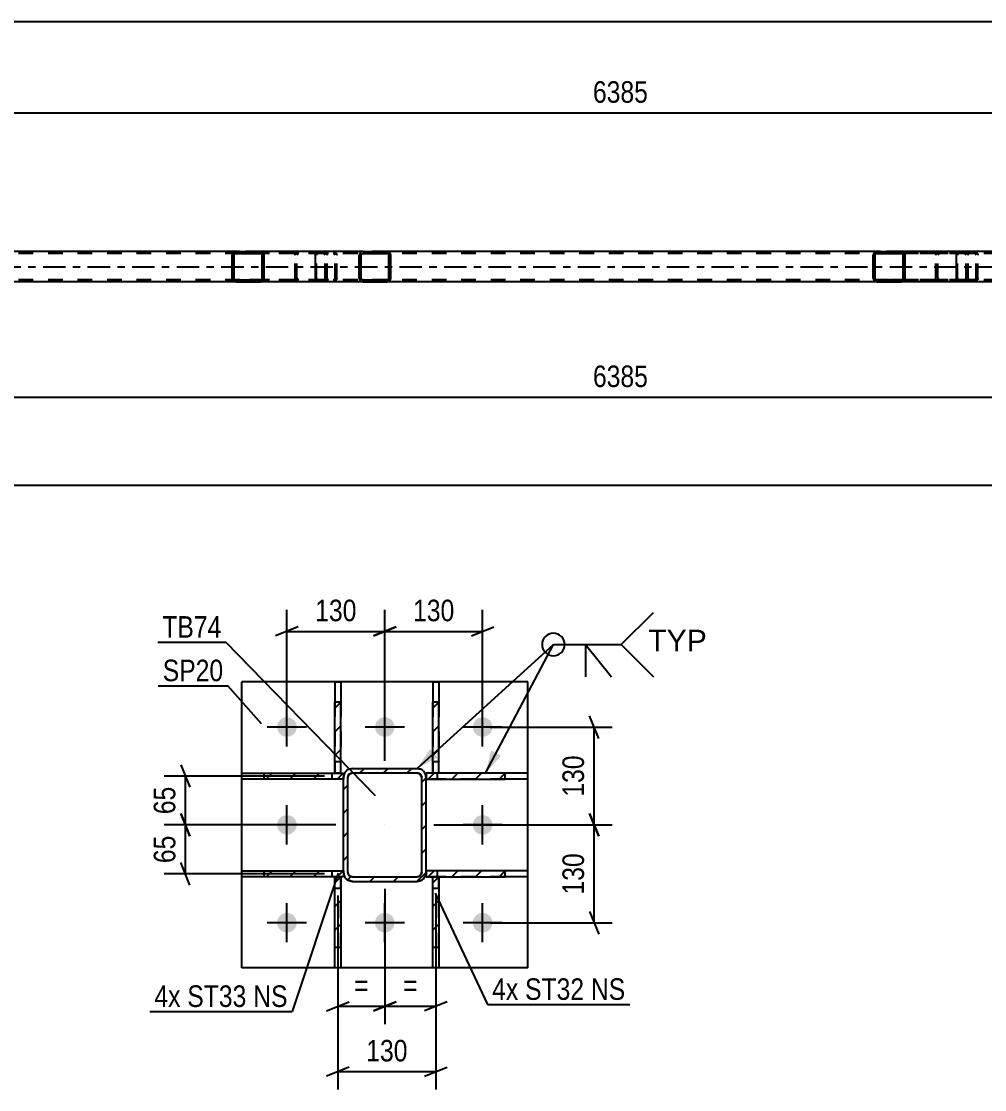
# Model space of a CAD drawing. Header units: millimetres. Extents: x 0 to 841, y 0 to 594.
# Drawn here: x 295.1 to 423, y 107.9 to 249.8 of the extents above; entities that cross this region are included whole.
import ezdxf

# ---------------------------------------------------------------- set-up
doc = ezdxf.new("R2010")
doc.units = ezdxf.units.MM
doc.linetypes.add('DXK_LINE_DOT2', pattern=[3.9198, 1.9599, -1.9599])
doc.linetypes.add('DXK_LINE_DOT3', pattern=[5.9187, 2.979, -0.9799, 0.9799, -0.9799])
doc.styles.add('Arial', font='ARIAL.TTF', dxfattribs={"height": 0.2})
doc.styles.add('Arial Narrow', font='ARIALN.TTF', dxfattribs={"height": 0.2})

# ---------------------------------------------------------------- blocks, each defined once
blk = doc.blocks.new('Part-103655034-5564 - 5425')
at = {"linetype": 'Continuous'}
h = blk.add_hatch(dxfattribs=at)
h.set_pattern_fill('', scale=0.7, style=0, pattern_type=0)
h.set_pattern_definition([(45, (412.4112, 218.9149), (-1.57154, 1.57154), [])])
h.paths.add_polyline_path([(412.45, 218.73), (412.41, 218.91), (412.3, 219.07), (412.13, 219.17), (411.94, 219.21), (408.7, 219.21), (408.51, 219.17), (408.34, 219.07), (408.23, 218.91), (408.19, 218.73), (408.19, 215.69), (408.23, 215.51), (408.34, 215.35), (408.51, 215.25), (408.7, 215.21), (411.94, 215.21), (412.13, 215.25), (412.3, 215.35), (412.41, 215.51), (412.45, 215.69)])
h.paths.add_polyline_path([(412.18, 215.6), (412.12, 215.52), (412.04, 215.47), (411.94, 215.45), (408.7, 215.45), (408.61, 215.47), (408.52, 215.52), (408.47, 215.6), (408.45, 215.69), (408.45, 218.73), (408.47, 218.82), (408.52, 218.9), (408.61, 218.95), (408.7, 218.97), (411.94, 218.97), (412.04, 218.95), (412.12, 218.9), (412.18, 218.82), (412.19, 218.73), (412.19, 215.69)])
at = {"color": 2, "linetype": 'Continuous'}
for p, q in [((408.23, 218.91), (408.19, 218.73)), ((408.19, 215.69), (408.19, 218.73)), ((408.45, 218.73), (408.47, 218.82)), ((408.45, 215.69), (408.45, 218.73)), ((408.47, 218.82), (408.52, 218.9)), ((408.7, 219.21), (408.51, 219.17)), ((408.52, 218.9), (408.61, 218.95)), ((408.61, 218.95), (408.7, 218.97)), ((408.7, 219.21), (411.94, 219.21)), ((408.7, 218.97), (411.94, 218.97)), ((419.52, 219.21), (411.94, 219.21)), ((412.13, 219.17), (411.94, 219.21)), ((411.94, 218.97), (412.04, 218.95)), ((412.04, 218.95), (412.12, 218.9)), ((412.12, 218.9), (412.18, 218.82)), ((412.18, 218.82), (412.19, 218.73)), ((412.19, 215.69), (412.19, 218.73)), ((412.45, 218.73), (412.41, 218.91)), ((412.45, 215.69), (412.45, 218.73)), ((408.19, 215.69), (408.23, 215.51)), ((408.47, 215.6), (408.45, 215.69)), ((408.52, 215.52), (408.47, 215.6)), ((408.51, 215.25), (408.7, 215.21)), ((408.61, 215.47), (408.52, 215.52)), ((408.7, 215.45), (408.61, 215.47)), ((408.7, 215.45), (411.94, 215.45)), ((408.7, 215.21), (411.94, 215.21)), ((412.04, 215.47), (411.94, 215.45)), ((411.94, 215.21), (412.13, 215.25)), ((419.52, 215.21), (411.94, 215.21)), ((412.12, 215.52), (412.04, 215.47)), ((412.18, 215.6), (412.12, 215.52)), ((412.19, 215.69), (412.18, 215.6)), ((412.41, 215.51), (412.45, 215.69))]:
    blk.add_line(p, q, dxfattribs=at)
at = {"color": 7, "linetype": 'DXK_LINE_DOT2'}
for p, q in [((411.94, 219.21), (408.7, 219.21)), ((420.29, 218.97), (408.7, 218.97)), ((416.54, 218.73), (416.58, 218.91)), ((416.54, 215.69), (416.54, 218.73)), ((416.82, 218.82), (416.8, 218.73)), ((416.8, 215.69), (416.8, 218.73)), ((416.87, 218.9), (416.82, 218.82)), ((416.86, 219.17), (417.05, 219.21)), ((416.96, 218.95), (416.87, 218.9)), ((417.05, 218.97), (416.96, 218.95)), ((420.29, 219.21), (419.52, 219.21)), ((420.29, 219.21), (420.48, 219.17)), ((420.39, 218.95), (420.29, 218.97)), ((420.47, 218.9), (420.39, 218.95)), ((420.52, 218.82), (420.47, 218.9)), ((420.54, 218.73), (420.52, 218.82)), ((420.54, 215.69), (420.54, 218.73)), ((420.76, 218.91), (420.8, 218.73)), ((420.8, 215.69), (420.8, 218.73)), ((420.29, 215.45), (408.7, 215.45)), ((411.94, 215.21), (408.7, 215.21)), ((416.58, 215.51), (416.54, 215.69)), ((416.8, 215.69), (416.82, 215.6)), ((416.82, 215.6), (416.87, 215.52)), ((417.05, 215.21), (416.86, 215.25)), ((416.87, 215.52), (416.96, 215.47)), ((416.96, 215.47), (417.05, 215.45)), ((420.29, 215.21), (419.52, 215.21)), ((420.29, 215.45), (420.39, 215.47)), ((420.48, 215.25), (420.29, 215.21)), ((420.39, 215.47), (420.47, 215.52)), ((420.47, 215.52), (420.52, 215.6)), ((420.52, 215.6), (420.54, 215.69)), ((420.8, 215.69), (420.76, 215.51))]:
    blk.add_line(p, q, dxfattribs=at)
at = {"color": 2, "linetype": 'Continuous'}
for centre, start, end in [((408.68, 218.71), 110.7583, 155.68), ((411.96, 218.71), 24.32, 69.2417), ((408.68, 215.71), 204.32, 249.2417), ((411.96, 215.71), 290.7583, 335.68)]:
    blk.add_arc(centre, 0.496, start, end, dxfattribs=at)
at = {"color": 7, "linetype": 'DXK_LINE_DOT2'}
for centre, start, end in [((417.03, 218.71), 110.7583, 155.68), ((420.31, 218.71), 24.32, 69.2417), ((417.03, 215.71), 204.32, 249.2417), ((420.31, 215.71), 290.7583, 335.68)]:
    blk.add_arc(centre, 0.496, start, end, dxfattribs=at)
blk = doc.blocks.new('Part-103655034-5565 - 5425')
at = {"linetype": 'Continuous'}
h = blk.add_hatch(dxfattribs=at)
h.set_pattern_fill('', scale=0.7, style=0, pattern_type=0)
h.set_pattern_definition([(45, (344.095, 218.9149), (-1.57154, 1.57154), [])])
h.paths.add_polyline_path([(344.13, 218.73), (344.1, 218.91), (343.99, 219.07), (343.82, 219.17), (343.63, 219.21), (340.45, 219.21), (340.25, 219.17), (340.09, 219.07), (339.98, 218.91), (339.94, 218.73), (339.94, 215.69), (339.98, 215.51), (340.09, 215.35), (340.25, 215.25), (340.45, 215.21), (343.63, 215.21), (343.82, 215.25), (343.99, 215.35), (344.1, 215.51), (344.13, 215.69)])
h.paths.add_polyline_path([(343.86, 215.6), (343.81, 215.52), (343.73, 215.47), (343.63, 215.45), (340.45, 215.45), (340.35, 215.47), (340.27, 215.52), (340.21, 215.6), (340.19, 215.69), (340.19, 218.73), (340.21, 218.82), (340.27, 218.9), (340.35, 218.95), (340.45, 218.97), (343.63, 218.97), (343.73, 218.95), (343.81, 218.9), (343.86, 218.82), (343.88, 218.73), (343.88, 215.69)])
at = {"color": 2, "linetype": 'Continuous'}
for p, q in [((334.12, 218.73), (334.14, 218.91)), ((334.12, 215.69), (334.12, 218.73)), ((334.14, 218.91), (334.2, 219.07)), ((334.2, 219.07), (334.29, 219.17)), ((334.29, 219.17), (334.39, 219.21)), ((340.45, 219.21), (334.39, 219.21)), ((339.98, 218.91), (339.94, 218.73)), ((339.94, 215.69), (339.94, 218.73)), ((340.19, 218.73), (340.21, 218.82)), ((340.19, 215.69), (340.19, 218.73)), ((340.21, 218.82), (340.27, 218.9)), ((340.45, 219.21), (340.25, 219.17)), ((340.27, 218.9), (340.35, 218.95)), ((340.35, 218.95), (340.45, 218.97)), ((340.45, 219.21), (343.63, 219.21)), ((340.45, 218.97), (343.63, 218.97)), ((343.82, 219.17), (343.63, 219.21)), ((343.63, 218.97), (343.73, 218.95)), ((343.73, 218.95), (343.81, 218.9)), ((343.81, 218.9), (343.86, 218.82)), ((343.86, 218.82), (343.88, 218.73)), ((343.88, 215.69), (343.88, 218.73)), ((344.13, 218.73), (344.1, 218.91)), ((344.13, 215.69), (344.13, 218.73)), ((334.14, 215.51), (334.12, 215.69)), ((334.2, 215.35), (334.14, 215.51)), ((334.29, 215.25), (334.2, 215.35)), ((334.39, 215.21), (334.29, 215.25)), ((340.45, 215.21), (334.39, 215.21)), ((339.94, 215.69), (339.98, 215.51)), ((340.21, 215.6), (340.19, 215.69)), ((340.27, 215.52), (340.21, 215.6)), ((340.25, 215.25), (340.45, 215.21)), ((340.35, 215.47), (340.27, 215.52)), ((340.45, 215.45), (340.35, 215.47)), ((340.45, 215.45), (343.63, 215.45)), ((340.45, 215.21), (343.63, 215.21)), ((343.73, 215.47), (343.63, 215.45)), ((343.63, 215.21), (343.82, 215.25)), ((343.81, 215.52), (343.73, 215.47)), ((343.86, 215.6), (343.81, 215.52)), ((343.88, 215.69), (343.86, 215.6)), ((344.1, 215.51), (344.13, 215.69))]:
    blk.add_line(p, q, dxfattribs=at)
at = {"color": 7, "linetype": 'DXK_LINE_DOT2'}
for p, q in [((334.26, 218.82), (334.25, 218.73)), ((334.25, 215.69), (334.25, 218.73)), ((334.29, 218.9), (334.26, 218.82)), ((334.34, 218.95), (334.29, 218.9)), ((334.39, 218.97), (334.34, 218.95)), ((343.63, 218.97), (334.39, 218.97)), ((335.67, 218.97), (335.67, 219.21)), ((336.48, 219.21), (336.67, 219.17)), ((336.58, 218.95), (336.48, 218.97)), ((336.66, 218.9), (336.58, 218.95)), ((336.71, 218.82), (336.66, 218.9)), ((336.73, 218.73), (336.71, 218.82)), ((336.73, 215.69), (336.73, 218.73)), ((336.94, 218.91), (336.98, 218.73)), ((336.98, 215.69), (336.98, 218.73)), ((343.63, 219.21), (340.45, 219.21)), ((334.25, 215.69), (334.26, 215.6)), ((334.26, 215.6), (334.29, 215.52)), ((334.29, 215.52), (334.34, 215.47)), ((334.34, 215.47), (334.39, 215.45)), ((343.63, 215.45), (334.39, 215.45)), ((335.67, 215.21), (335.67, 215.45)), ((336.48, 215.45), (336.58, 215.47)), ((336.67, 215.25), (336.48, 215.21)), ((336.58, 215.47), (336.66, 215.52)), ((336.66, 215.52), (336.71, 215.6)), ((336.71, 215.6), (336.73, 215.69)), ((336.98, 215.69), (336.94, 215.51)), ((343.63, 215.21), (340.45, 215.21))]:
    blk.add_line(p, q, dxfattribs=at)
for centre, start, end in [((336.49, 218.72), 23.8494, 68.8059), ((336.49, 215.71), 291.1941, 336.1506)]:
    blk.add_arc(centre, 0.492, start, end, dxfattribs=at)
at = {"color": 2, "linetype": 'Continuous'}
for centre, start, end in [((340.43, 218.72), 111.1941, 156.1506), ((343.65, 218.72), 23.8494, 68.8059), ((340.43, 215.71), 203.8494, 248.8059), ((343.65, 215.71), 291.1941, 336.1506)]:
    blk.add_arc(centre, 0.492, start, end, dxfattribs=at)
blk = doc.blocks.new('Part-103655034-5570 - 5425')
at = {"linetype": 'Continuous'}
h = blk.add_hatch(dxfattribs=at)
h.set_pattern_fill('', scale=0.7, style=0, pattern_type=0)
h.set_pattern_definition([(45, (327.277, 218.9149), (-1.57154, 1.57154), [])])
h.paths.add_polyline_path([(327.32, 218.73), (327.28, 218.91), (327.17, 219.07), (327, 219.17), (326.81, 219.21), (323.57, 219.21), (323.37, 219.17), (323.21, 219.07), (323.1, 218.91), (323.06, 218.73), (323.06, 215.69), (323.1, 215.51), (323.21, 215.35), (323.37, 215.25), (323.57, 215.21), (326.81, 215.21), (327, 215.25), (327.17, 215.35), (327.28, 215.51), (327.32, 215.69)])
h.paths.add_polyline_path([(327.04, 215.6), (326.99, 215.52), (326.9, 215.47), (326.81, 215.45), (323.57, 215.45), (323.47, 215.47), (323.39, 215.52), (323.33, 215.6), (323.31, 215.69), (323.31, 218.73), (323.33, 218.82), (323.39, 218.9), (323.47, 218.95), (323.57, 218.97), (326.81, 218.97), (326.9, 218.95), (326.99, 218.9), (327.04, 218.82), (327.06, 218.73), (327.06, 215.69)])
at = {"color": 2, "linetype": 'Continuous'}
for p, q in [((323.1, 218.91), (323.06, 218.73)), ((323.06, 215.69), (323.06, 218.73)), ((323.31, 218.73), (323.33, 218.82)), ((323.31, 215.69), (323.31, 218.73)), ((323.33, 218.82), (323.39, 218.9)), ((323.57, 219.21), (323.37, 219.17)), ((323.39, 218.9), (323.47, 218.95)), ((323.47, 218.95), (323.57, 218.97)), ((323.57, 219.21), (326.81, 219.21)), ((323.57, 218.97), (326.81, 218.97)), ((334.39, 219.21), (326.81, 219.21)), ((327, 219.17), (326.81, 219.21)), ((326.81, 218.97), (326.9, 218.95)), ((326.9, 218.95), (326.99, 218.9)), ((326.99, 218.9), (327.04, 218.82)), ((327.04, 218.82), (327.06, 218.73)), ((327.06, 215.69), (327.06, 218.73)), ((327.32, 218.73), (327.28, 218.91)), ((327.32, 215.69), (327.32, 218.73)), ((323.06, 215.69), (323.1, 215.51)), ((323.33, 215.6), (323.31, 215.69)), ((323.39, 215.52), (323.33, 215.6)), ((323.37, 215.25), (323.57, 215.21)), ((323.47, 215.47), (323.39, 215.52)), ((323.57, 215.45), (323.47, 215.47)), ((323.57, 215.45), (326.81, 215.45)), ((323.57, 215.21), (326.81, 215.21)), ((326.9, 215.47), (326.81, 215.45)), ((326.81, 215.21), (327, 215.25)), ((334.39, 215.21), (326.81, 215.21)), ((326.99, 215.52), (326.9, 215.47)), ((327.04, 215.6), (326.99, 215.52)), ((327.06, 215.69), (327.04, 215.6)), ((327.28, 215.51), (327.32, 215.69))]:
    blk.add_line(p, q, dxfattribs=at)
at = {"color": 7, "linetype": 'DXK_LINE_DOT2'}
for p, q in [((326.81, 219.21), (323.57, 219.21)), ((335.15, 218.97), (323.57, 218.97)), ((331.41, 218.73), (331.45, 218.91)), ((331.41, 215.69), (331.41, 218.73)), ((331.68, 218.82), (331.66, 218.73)), ((331.66, 215.69), (331.66, 218.73)), ((331.74, 218.9), (331.68, 218.82)), ((331.72, 219.17), (331.92, 219.21)), ((331.82, 218.95), (331.74, 218.9)), ((331.92, 218.97), (331.82, 218.95)), ((335.15, 219.21), (334.39, 219.21)), ((335.15, 219.21), (335.35, 219.17)), ((335.25, 218.95), (335.15, 218.97)), ((335.33, 218.9), (335.25, 218.95)), ((335.39, 218.82), (335.33, 218.9)), ((335.41, 218.73), (335.39, 218.82)), ((335.41, 215.69), (335.41, 218.73)), ((335.63, 218.91), (335.67, 218.73)), ((335.67, 215.69), (335.67, 218.73)), ((335.15, 215.45), (323.57, 215.45)), ((326.81, 215.21), (323.57, 215.21)), ((331.45, 215.51), (331.41, 215.69)), ((331.66, 215.69), (331.68, 215.6)), ((331.68, 215.6), (331.74, 215.52)), ((331.92, 215.21), (331.72, 215.25)), ((331.74, 215.52), (331.82, 215.47)), ((331.82, 215.47), (331.92, 215.45)), ((335.15, 215.21), (334.39, 215.21)), ((335.15, 215.45), (335.25, 215.47)), ((335.35, 215.25), (335.15, 215.21)), ((335.25, 215.47), (335.33, 215.52)), ((335.33, 215.52), (335.39, 215.6)), ((335.39, 215.6), (335.41, 215.69)), ((335.67, 215.69), (335.63, 215.51))]:
    blk.add_line(p, q, dxfattribs=at)
at = {"color": 2, "linetype": 'Continuous'}
for centre, start, end in [((323.55, 218.71), 110.7583, 155.68), ((326.82, 218.71), 24.32, 69.2417), ((323.55, 215.71), 204.32, 249.2417), ((326.82, 215.71), 290.7583, 335.68)]:
    blk.add_arc(centre, 0.496, start, end, dxfattribs=at)
at = {"color": 7, "linetype": 'DXK_LINE_DOT2'}
for centre, start, end in [((331.9, 218.71), 110.7583, 155.68), ((335.17, 218.71), 24.32, 69.2417), ((331.9, 215.71), 204.32, 249.2417), ((335.17, 215.71), 290.7583, 335.68)]:
    blk.add_arc(centre, 0.496, start, end, dxfattribs=at)
blk = doc.blocks.new('Part-103655034-5590 - 5425')
at = {"linetype": 'Continuous'}
h = blk.add_hatch(dxfattribs=at)
h.set_pattern_fill('', scale=0.7, style=0, pattern_type=0)
h.set_pattern_definition([(45, (429.2293, 218.9149), (-1.57154, 1.57154), [])])
h.paths.add_polyline_path([(429.27, 218.73), (429.23, 218.91), (429.12, 219.07), (428.96, 219.17), (428.76, 219.21), (425.58, 219.21), (425.39, 219.17), (425.22, 219.07), (425.12, 218.91), (425.08, 218.73), (425.08, 215.69), (425.12, 215.51), (425.22, 215.35), (425.39, 215.25), (425.58, 215.21), (428.76, 215.21), (428.96, 215.25), (429.12, 215.35), (429.23, 215.51), (429.27, 215.69)])
h.paths.add_polyline_path([(429, 215.6), (428.94, 215.52), (428.86, 215.47), (428.76, 215.45), (425.58, 215.45), (425.48, 215.47), (425.4, 215.52), (425.35, 215.6), (425.33, 215.69), (425.33, 218.73), (425.35, 218.82), (425.4, 218.9), (425.48, 218.95), (425.58, 218.97), (428.76, 218.97), (428.86, 218.95), (428.94, 218.9), (429, 218.82), (429.02, 218.73), (429.02, 215.69)])
at = {"color": 2, "linetype": 'Continuous'}
for p, q in [((419.25, 218.73), (419.27, 218.91)), ((419.25, 215.69), (419.25, 218.73)), ((419.27, 218.91), (419.33, 219.07)), ((419.33, 219.07), (419.42, 219.17)), ((419.42, 219.17), (419.52, 219.21)), ((425.58, 219.21), (419.52, 219.21)), ((425.12, 218.91), (425.08, 218.73)), ((425.08, 215.69), (425.08, 218.73)), ((425.33, 218.73), (425.35, 218.82)), ((425.33, 215.69), (425.33, 218.73)), ((425.35, 218.82), (425.4, 218.9)), ((425.58, 219.21), (425.39, 219.17)), ((425.4, 218.9), (425.48, 218.95)), ((425.48, 218.95), (425.58, 218.97)), ((425.58, 219.21), (428.76, 219.21)), ((425.58, 218.97), (428.76, 218.97)), ((428.96, 219.17), (428.76, 219.21)), ((428.76, 218.97), (428.86, 218.95)), ((428.86, 218.95), (428.94, 218.9)), ((428.94, 218.9), (429, 218.82)), ((429, 218.82), (429.02, 218.73)), ((429.02, 215.69), (429.02, 218.73)), ((429.27, 218.73), (429.23, 218.91)), ((429.27, 215.69), (429.27, 218.73)), ((419.27, 215.51), (419.25, 215.69)), ((419.33, 215.35), (419.27, 215.51)), ((419.42, 215.25), (419.33, 215.35)), ((419.52, 215.21), (419.42, 215.25)), ((425.58, 215.21), (419.52, 215.21)), ((425.08, 215.69), (425.12, 215.51)), ((425.35, 215.6), (425.33, 215.69)), ((425.4, 215.52), (425.35, 215.6)), ((425.39, 215.25), (425.58, 215.21)), ((425.48, 215.47), (425.4, 215.52)), ((425.58, 215.45), (425.48, 215.47)), ((425.58, 215.45), (428.76, 215.45)), ((425.58, 215.21), (428.76, 215.21)), ((428.86, 215.47), (428.76, 215.45)), ((428.76, 215.21), (428.96, 215.25)), ((428.94, 215.52), (428.86, 215.47)), ((429, 215.6), (428.94, 215.52)), ((429.02, 215.69), (429, 215.6)), ((429.23, 215.51), (429.27, 215.69))]:
    blk.add_line(p, q, dxfattribs=at)
at = {"color": 7, "linetype": 'DXK_LINE_DOT2'}
for p, q in [((419.4, 218.82), (419.39, 218.73)), ((419.39, 215.69), (419.39, 218.73)), ((419.43, 218.9), (419.4, 218.82)), ((419.47, 218.95), (419.43, 218.9)), ((419.52, 218.97), (419.47, 218.95)), ((428.76, 218.97), (419.52, 218.97)), ((420.8, 218.97), (420.8, 219.21)), ((421.61, 219.21), (421.81, 219.17)), ((421.71, 218.95), (421.61, 218.97)), ((421.79, 218.9), (421.71, 218.95)), ((421.85, 218.82), (421.79, 218.9)), ((421.87, 218.73), (421.85, 218.82)), ((421.87, 215.69), (421.87, 218.73)), ((422.08, 218.91), (422.12, 218.73)), ((422.12, 215.69), (422.12, 218.73)), ((428.76, 219.21), (425.58, 219.21)), ((419.39, 215.69), (419.4, 215.6)), ((419.4, 215.6), (419.43, 215.52)), ((419.43, 215.52), (419.47, 215.47)), ((419.47, 215.47), (419.52, 215.45)), ((428.76, 215.45), (419.52, 215.45)), ((420.8, 215.21), (420.8, 215.45)), ((421.61, 215.45), (421.71, 215.47)), ((421.81, 215.25), (421.61, 215.21)), ((421.71, 215.47), (421.79, 215.52)), ((421.79, 215.52), (421.85, 215.6)), ((421.85, 215.6), (421.87, 215.69)), ((422.12, 215.69), (422.08, 215.51)), ((428.76, 215.21), (425.58, 215.21))]:
    blk.add_line(p, q, dxfattribs=at)
for centre, start, end in [((421.63, 218.72), 23.8494, 68.8059), ((421.63, 215.71), 291.1941, 336.1506)]:
    blk.add_arc(centre, 0.492, start, end, dxfattribs=at)
at = {"color": 2, "linetype": 'Continuous'}
for centre, start, end in [((425.57, 218.72), 111.1941, 156.1506), ((428.78, 218.72), 23.8494, 68.8059), ((425.57, 215.71), 203.8494, 248.8059), ((428.78, 215.71), 291.1941, 336.1506)]:
    blk.add_arc(centre, 0.492, start, end, dxfattribs=at)
blk = doc.blocks.new('Part-103655034-5595 - 5425')
at = {"color": 7, "linetype": 'DXK_LINE_DOT2'}
for p, q in [((770.94, 218.97), (108.54, 218.97)), ((343.63, 219.21), (323.57, 219.21)), ((428.76, 219.21), (408.7, 219.21)), ((770.94, 215.45), (108.54, 215.45)), ((343.63, 215.21), (323.57, 215.21)), ((428.76, 215.21), (408.7, 215.21))]:
    blk.add_line(p, q, dxfattribs=at)
at = {"color": 2, "linetype": 'Continuous'}
for p, q in [((323.57, 219.21), (258.5, 219.21)), ((408.7, 219.21), (343.63, 219.21)), ((323.57, 215.21), (258.5, 215.21)), ((408.7, 215.21), (343.63, 215.21))]:
    blk.add_line(p, q, dxfattribs=at)
at = {"color": 7, "linetype": 'DXK_LINE_DOT3'}
blk.add_line((108.54, 217.21), (770.94, 217.21), dxfattribs=at)
blk = doc.blocks.new('Part-103655034-2647 - 2502')
at = {"linetype": 'Continuous'}
h = blk.add_hatch(dxfattribs=at)
h.set_pattern_fill('', scale=0.7, style=0, pattern_type=0)
h.set_pattern_definition([(45, (337.829, 149.9346), (-1.57154, 1.57154), [])])
h.paths.add_polyline_path([(337.83, 149.13), (337.83, 149.93), (327.33, 149.93), (327.33, 149.13)])
at = {"color": 2, "linetype": 'Continuous'}
for p, q in [((324.33, 149.13), (324.33, 149.93)), ((324.33, 149.93), (327.33, 149.93)), ((327.33, 149.13), (324.33, 149.13)), ((327.33, 149.93), (337.83, 149.93)), ((327.33, 149.13), (327.33, 149.93)), ((337.83, 149.13), (327.33, 149.13)), ((337.83, 149.93), (337.83, 149.13))]:
    blk.add_line(p, q, dxfattribs=at)
at = {"color": 7, "linetype": 'DXK_LINE_DOT2'}
for p, q in [((327.33, 149.93), (337.83, 149.93)), ((337.83, 149.13), (327.33, 149.13)), ((336.33, 149.13), (336.33, 149.93)), ((337.83, 149.93), (337.83, 149.13))]:
    blk.add_line(p, q, dxfattribs=at)
blk = doc.blocks.new('Bolt-103655034-2575 - 2502')
at = {"linetype": 'Continuous'}
for points in [[(329.03, 156.04, -1), (331.63, 156.04, -1)], [(342.03, 156.04, -1), (344.63, 156.04, -1)], [(355.03, 156.04, -1), (357.63, 156.04, -1)], [(329.03, 143.04, -1), (331.63, 143.04, -1)], [(355.03, 143.04, -1), (357.63, 143.04, -1)], [(329.03, 130.04, -1), (331.63, 130.04, -1)], [(342.03, 130.04, -1), (344.63, 130.04, -1)], [(355.03, 130.04, -1), (357.63, 130.04, -1)]]:
    blk.add_hatch(color=1, dxfattribs=at).paths.add_polyline_path(points)
at = {"color": 1, "linetype": 'Continuous'}
for p, q in [((330.33, 153.44), (330.33, 158.64)), ((343.33, 153.44), (343.33, 158.64)), ((356.33, 153.44), (356.33, 158.64)), ((332.93, 156.04), (327.73, 156.04)), ((345.93, 156.04), (340.73, 156.04)), ((358.93, 156.04), (353.73, 156.04)), ((330.33, 140.44), (330.33, 145.64)), ((356.33, 140.44), (356.33, 145.64)), ((332.93, 143.04), (327.73, 143.04)), ((358.93, 143.04), (353.73, 143.04)), ((330.33, 127.44), (330.33, 132.64)), ((343.33, 127.44), (343.33, 132.64)), ((356.33, 127.44), (356.33, 132.64)), ((332.93, 130.04), (327.73, 130.04)), ((345.93, 130.04), (340.73, 130.04)), ((358.93, 130.04), (353.73, 130.04))]:
    blk.add_line(p, q, dxfattribs=at)
blk = doc.blocks.new('Part-103655034-2696 - 2502')
at = {"linetype": 'Continuous'}
h = blk.add_hatch(dxfattribs=at)
h.set_pattern_fill('', scale=0.7, style=0, pattern_type=0)
h.set_pattern_definition([(45, (348.829, 136.7354), (-1.57154, 1.57154), [])])
h.paths.add_polyline_path([(348.74, 136.28), (348.83, 136.74), (348.83, 149.34), (348.74, 149.79), (348.48, 150.18), (348.09, 150.44), (347.63, 150.54), (339.03, 150.54), (338.57, 150.44), (338.18, 150.18), (337.92, 149.79), (337.83, 149.34), (337.83, 136.74), (337.92, 136.28), (338.18, 135.89), (338.57, 135.63), (339.03, 135.54), (347.63, 135.54), (348.09, 135.63), (348.48, 135.89)])
h.paths.add_polyline_path([(347.86, 136.18), (347.63, 136.14), (339.03, 136.14), (338.8, 136.18), (338.6, 136.31), (338.47, 136.51), (338.43, 136.74), (338.43, 149.34), (338.47, 149.57), (338.6, 149.76), (338.8, 149.89), (339.03, 149.94), (347.63, 149.94), (347.86, 149.89), (348.05, 149.76), (348.18, 149.57), (348.23, 149.34), (348.23, 136.74), (348.18, 136.51), (348.05, 136.31)])
at = {"color": 7, "linetype": 'DXK_LINE_DOT2'}
for p, q in [((338.57, 150.44), (339.03, 150.54)), ((339.03, 150.54), (347.63, 150.54)), ((347.63, 150.54), (348.09, 150.44)), ((337.83, 149.34), (337.92, 149.79)), ((337.83, 136.74), (337.83, 149.34)), ((338.47, 149.57), (338.43, 149.34)), ((338.43, 136.74), (338.43, 149.34)), ((338.6, 149.76), (338.47, 149.57)), ((338.8, 149.89), (338.6, 149.76)), ((339.03, 149.94), (338.8, 149.89)), ((339.03, 149.94), (347.63, 149.94)), ((347.86, 149.89), (347.63, 149.94)), ((348.05, 149.76), (347.86, 149.89)), ((348.18, 149.57), (348.05, 149.76)), ((348.23, 149.34), (348.18, 149.57)), ((348.23, 136.74), (348.23, 149.34)), ((348.74, 149.79), (348.83, 149.34)), ((348.83, 136.74), (348.83, 149.34)), ((337.92, 136.28), (337.83, 136.74)), ((338.43, 136.74), (338.47, 136.51)), ((338.47, 136.51), (338.6, 136.31)), ((338.6, 136.31), (338.8, 136.18)), ((347.86, 136.18), (348.05, 136.31)), ((348.05, 136.31), (348.18, 136.51)), ((348.18, 136.51), (348.23, 136.74)), ((348.83, 136.74), (348.74, 136.28)), ((339.03, 135.54), (338.57, 135.63)), ((338.8, 136.18), (339.03, 136.14)), ((339.03, 136.14), (347.63, 136.14)), ((339.03, 135.54), (347.63, 135.54)), ((347.63, 136.14), (347.86, 136.18)), ((348.09, 135.63), (347.63, 135.54))]:
    blk.add_line(p, q, dxfattribs=at)
at = {"color": 2, "linetype": 'Continuous'}
for p, q in [((339.03, 150.54), (338.57, 150.44)), ((339.03, 150.54), (347.63, 150.54)), ((348.09, 150.44), (347.63, 150.54)), ((337.92, 149.79), (337.83, 149.34)), ((337.83, 136.74), (337.83, 149.34)), ((338.43, 149.34), (338.47, 149.57)), ((338.43, 136.74), (338.43, 149.34)), ((338.47, 149.57), (338.6, 149.76)), ((338.6, 149.76), (338.8, 149.89)), ((338.8, 149.89), (339.03, 149.94)), ((339.03, 149.94), (347.63, 149.94)), ((347.63, 149.94), (347.86, 149.89)), ((347.86, 149.89), (348.05, 149.76)), ((348.05, 149.76), (348.18, 149.57)), ((348.18, 149.57), (348.23, 149.34)), ((348.23, 136.74), (348.23, 149.34)), ((348.83, 149.34), (348.74, 149.79)), ((348.83, 136.74), (348.83, 149.34)), ((337.83, 136.74), (337.92, 136.28)), ((338.47, 136.51), (338.43, 136.74)), ((338.6, 136.31), (338.47, 136.51)), ((338.8, 136.18), (338.6, 136.31)), ((348.05, 136.31), (347.86, 136.18)), ((348.18, 136.51), (348.05, 136.31)), ((348.23, 136.74), (348.18, 136.51)), ((348.74, 136.28), (348.83, 136.74)), ((338.57, 135.63), (339.03, 135.54)), ((339.03, 136.14), (338.8, 136.18)), ((339.03, 136.14), (347.63, 136.14)), ((339.03, 135.54), (347.63, 135.54)), ((347.86, 136.18), (347.63, 136.14)), ((347.63, 135.54), (348.09, 135.63))]:
    blk.add_line(p, q, dxfattribs=at)
at = {"color": 7, "linetype": 'DXK_LINE_DOT3'}
blk.add_line((343.33, 143.04), (343.33, 143.04), dxfattribs=at)
at = {"color": 7, "linetype": 'DXK_LINE_DOT2'}
for centre, start, end in [((339.03, 149.34), 112.5, 157.5), ((347.63, 149.34), 22.5, 67.5), ((339.03, 136.74), 202.5, 247.5), ((347.63, 136.74), 292.5, 337.5)]:
    blk.add_arc(centre, 1.2, start, end, dxfattribs=at)
at = {"color": 2, "linetype": 'Continuous'}
for centre, start, end in [((339.03, 149.34), 112.5, 157.5), ((347.63, 149.34), 22.5, 67.5), ((339.03, 136.74), 202.5, 247.5), ((347.63, 136.74), 292.5, 337.5)]:
    blk.add_arc(centre, 1.2, start, end, dxfattribs=at)
blk = doc.blocks.new('Part-103655034-2521 - 2502')
at = {"linetype": 'Continuous'}
h = blk.add_hatch(dxfattribs=at)
h.set_pattern_fill('', scale=0.7, style=0, pattern_type=0)
h.set_pattern_definition([(45, (359.3273, 149.9349), (-1.57154, 1.57154), [])])
h.paths.add_polyline_path([(359.33, 149.13), (359.33, 149.93), (348.83, 149.93), (348.83, 149.13)])
at = {"color": 7, "linetype": 'DXK_LINE_DOT2'}
for p, q in [((359.33, 149.93), (348.83, 149.93)), ((348.83, 149.93), (348.83, 149.13)), ((359.33, 149.13), (348.83, 149.13)), ((350.33, 149.13), (350.33, 149.93))]:
    blk.add_line(p, q, dxfattribs=at)
at = {"color": 2, "linetype": 'Continuous'}
for p, q in [((359.33, 149.93), (348.83, 149.93)), ((348.83, 149.93), (348.83, 149.13)), ((348.83, 149.13), (359.33, 149.13)), ((362.33, 149.93), (359.33, 149.93)), ((359.33, 149.13), (359.33, 149.93)), ((362.33, 149.13), (359.33, 149.13)), ((362.33, 149.13), (362.33, 149.93))]:
    blk.add_line(p, q, dxfattribs=at)
blk = doc.blocks.new('Part-103655034-2526 - 2502')
at = {"linetype": 'Continuous'}
h = blk.add_hatch(dxfattribs=at)
h.set_pattern_fill('', scale=0.7, style=0, pattern_type=0)
h.set_pattern_definition([(45, (359.3273, 136.9349), (-1.57154, 1.57154), [])])
h.paths.add_polyline_path([(359.33, 136.13), (359.33, 136.93), (348.83, 136.93), (348.83, 136.13)])
at = {"color": 7, "linetype": 'DXK_LINE_DOT2'}
for p, q in [((359.33, 136.93), (348.83, 136.93)), ((348.83, 136.93), (348.83, 136.13)), ((350.33, 136.13), (350.33, 136.93)), ((359.33, 136.13), (348.83, 136.13))]:
    blk.add_line(p, q, dxfattribs=at)
at = {"color": 2, "linetype": 'Continuous'}
for p, q in [((359.33, 136.93), (348.83, 136.93)), ((348.83, 136.93), (348.83, 136.13)), ((362.33, 136.93), (359.33, 136.93)), ((359.33, 136.13), (359.33, 136.93)), ((362.33, 136.13), (362.33, 136.93)), ((348.83, 136.13), (359.33, 136.13)), ((362.33, 136.13), (359.33, 136.13))]:
    blk.add_line(p, q, dxfattribs=at)
blk = doc.blocks.new('Part-103655034-2677 - 2502')
at = {"linetype": 'Continuous'}
h = blk.add_hatch(dxfattribs=at)
h.set_pattern_fill('', scale=0.7, style=0, pattern_type=0)
h.set_pattern_definition([(45, (350.513, 159.347), (-1.57154, 1.57154), [])])
h.paths.add_polyline_path([(350.51, 149.95), (350.51, 159.35), (349.71, 159.35), (349.71, 149.95)])
at = {"color": 2, "linetype": 'Continuous'}
for p, q in [((349.71, 162.03), (349.71, 159.35)), ((349.71, 162.03), (350.51, 162.03)), ((350.51, 162.03), (350.51, 159.35)), ((349.71, 149.95), (349.71, 159.35)), ((350.51, 159.35), (349.71, 159.35)), ((350.51, 149.95), (350.51, 159.35)), ((349.71, 149.95), (350.51, 149.95))]:
    blk.add_line(p, q, dxfattribs=at)
at = {"color": 7, "linetype": 'DXK_LINE_DOT2'}
for p, q in [((349.71, 159.35), (349.71, 149.95)), ((350.51, 159.35), (350.51, 151.45)), ((349.71, 151.45), (350.51, 151.45)), ((350.51, 149.95), (350.51, 151.45)), ((349.71, 149.95), (350.51, 149.95))]:
    blk.add_line(p, q, dxfattribs=at)
blk = doc.blocks.new('Part-103655034-2532 - 2502')
at = {"color": 2, "linetype": 'Continuous'}
for p, q in [((324.33, 124.04), (324.33, 162.04)), ((362.33, 162.04), (324.33, 162.04)), ((362.33, 124.04), (362.33, 162.04)), ((362.33, 124.04), (324.33, 124.04))]:
    blk.add_line(p, q, dxfattribs=at)
blk = doc.blocks.new('Part-103655034-2662 - 2502')
at = {"linetype": 'Continuous'}
h = blk.add_hatch(dxfattribs=at)
h.set_pattern_fill('', scale=0.7, style=0, pattern_type=0)
h.set_pattern_definition([(45, (337.514, 136.1448), (-1.57154, 1.57154), [])])
h.paths.add_polyline_path([(337.51, 126.73), (337.51, 136.14), (336.71, 136.14), (336.71, 126.73)])
at = {"color": 7, "linetype": 'DXK_LINE_DOT2'}
for p, q in [((336.71, 134.64), (336.71, 136.14)), ((336.71, 136.14), (337.51, 136.14)), ((337.51, 126.73), (337.51, 136.14)), ((336.71, 134.64), (337.51, 134.64)), ((336.71, 126.73), (336.71, 134.64))]:
    blk.add_line(p, q, dxfattribs=at)
at = {"color": 2, "linetype": 'Continuous'}
for p, q in [((336.71, 126.73), (336.71, 136.14)), ((336.71, 136.14), (337.51, 136.14)), ((337.51, 136.14), (337.51, 126.73)), ((336.71, 124.03), (336.71, 126.73)), ((337.51, 126.73), (336.71, 126.73)), ((337.51, 126.73), (337.51, 124.03)), ((337.51, 124.03), (336.71, 124.03))]:
    blk.add_line(p, q, dxfattribs=at)
blk = doc.blocks.new('Part-103655034-2630 - 2502')
at = {"linetype": 'Continuous'}
h = blk.add_hatch(dxfattribs=at)
h.set_pattern_fill('', scale=0.7, style=0, pattern_type=0)
h.set_pattern_definition([(45, (337.829, 136.9346), (-1.57154, 1.57154), [])])
h.paths.add_polyline_path([(337.83, 136.13), (337.83, 136.93), (327.33, 136.93), (327.33, 136.13)])
at = {"color": 2, "linetype": 'Continuous'}
for p, q in [((324.33, 136.13), (324.33, 136.93)), ((324.33, 136.93), (327.33, 136.93)), ((327.33, 136.93), (337.83, 136.93)), ((327.33, 136.13), (327.33, 136.93)), ((337.83, 136.93), (337.83, 136.13)), ((327.33, 136.13), (324.33, 136.13)), ((337.83, 136.13), (327.33, 136.13))]:
    blk.add_line(p, q, dxfattribs=at)
at = {"color": 7, "linetype": 'DXK_LINE_DOT2'}
for p, q in [((327.33, 136.93), (337.83, 136.93)), ((336.33, 136.13), (336.33, 136.93)), ((337.83, 136.93), (337.83, 136.13)), ((337.83, 136.13), (327.33, 136.13))]:
    blk.add_line(p, q, dxfattribs=at)
blk = doc.blocks.new('Part-103655034-2667 - 2502')
at = {"linetype": 'Continuous'}
h = blk.add_hatch(dxfattribs=at)
h.set_pattern_fill('', scale=0.7, style=0, pattern_type=0)
h.set_pattern_definition([(45, (350.5135, 136.1448), (-1.57154, 1.57154), [])])
h.paths.add_polyline_path([(350.51, 126.73), (350.51, 136.14), (349.71, 136.14), (349.71, 126.73)])
at = {"color": 7, "linetype": 'DXK_LINE_DOT2'}
for p, q in [((349.71, 134.64), (349.71, 136.14)), ((349.71, 136.14), (350.51, 136.14)), ((350.51, 126.73), (350.51, 136.14)), ((349.71, 134.64), (350.51, 134.64)), ((349.71, 126.73), (349.71, 134.64))]:
    blk.add_line(p, q, dxfattribs=at)
at = {"color": 2, "linetype": 'Continuous'}
for p, q in [((349.71, 126.73), (349.71, 136.14)), ((349.71, 136.14), (350.51, 136.14)), ((350.51, 136.14), (350.51, 126.73)), ((349.71, 124.03), (349.71, 126.73)), ((350.51, 126.73), (349.71, 126.73)), ((350.51, 126.73), (350.51, 124.03)), ((350.51, 124.03), (349.71, 124.03))]:
    blk.add_line(p, q, dxfattribs=at)
blk = doc.blocks.new('Part-103655034-2672 - 2502')
at = {"linetype": 'Continuous'}
h = blk.add_hatch(dxfattribs=at)
h.set_pattern_fill('', scale=0.7, style=0, pattern_type=0)
h.set_pattern_definition([(45, (337.5136, 159.347), (-1.57154, 1.57154), [])])
h.paths.add_polyline_path([(337.51, 149.95), (337.51, 159.35), (336.71, 159.35), (336.71, 149.95)])
at = {"color": 2, "linetype": 'Continuous'}
for p, q in [((336.71, 162.03), (336.71, 159.35)), ((336.71, 162.03), (337.51, 162.03)), ((337.51, 162.03), (337.51, 159.35)), ((336.71, 149.95), (336.71, 159.35)), ((337.51, 159.35), (336.71, 159.35)), ((337.51, 149.95), (337.51, 159.35)), ((336.71, 149.95), (337.51, 149.95))]:
    blk.add_line(p, q, dxfattribs=at)
at = {"color": 7, "linetype": 'DXK_LINE_DOT2'}
for p, q in [((336.71, 159.35), (336.71, 149.95)), ((337.51, 159.35), (337.51, 151.45)), ((336.71, 151.45), (337.51, 151.45)), ((337.51, 149.95), (337.51, 151.45)), ((336.71, 149.95), (337.51, 149.95))]:
    blk.add_line(p, q, dxfattribs=at)
blk = doc.blocks.new('StraightDimension-103655034-5874 - 5425')
at = {"color": 7, "linetype": 'Continuous'}
blk.add_line((246.93, 199.86), (502.33, 199.86), dxfattribs=at)
at = {"color": 0}
blk.add_wipeout([(378.89, 200.61), (378.89, 204.81), (370.38, 204.81), (370.38, 200.61)], dxfattribs=at)
at = {"color": 3, "style": 'Arial Narrow'}
blk.add_text('6385', height=2.863, dxfattribs=at).set_placement((370.98, 201.21))
blk = doc.blocks.new('StraightDimension-103655034-11129 - 5425')
at = {"color": 7, "linetype": 'Continuous'}
blk.add_line((97.68, 188.18), (781.8, 188.18), dxfattribs=at)
blk = doc.blocks.new('StraightDimension-103655034-5729 - 5425')
at = {"color": 7, "linetype": 'Continuous'}
blk.add_line((98.32, 249.8), (781.16, 249.8), dxfattribs=at)
blk = doc.blocks.new('StraightDimension-103655034-5770 - 5425')
at = {"color": 7, "linetype": 'Continuous'}
blk.add_line((246.93, 237.64), (502.33, 237.64), dxfattribs=at)
at = {"color": 0}
blk.add_wipeout([(378.89, 238.39), (378.89, 242.59), (370.38, 242.59), (370.38, 238.39)], dxfattribs=at)
at = {"color": 3, "style": 'Arial Narrow'}
blk.add_text('6385', height=2.863, dxfattribs=at).set_placement((370.98, 238.99))
blk = doc.blocks.new('StraightDimension-103655034-12570 - 2502')
at = {"color": 7, "linetype": 'Continuous'}
for p, q in [((337.11, 133.64), (337.11, 116.54)), ((343.33, 134.54), (343.33, 116.54)), ((335.61, 118.34), (338.61, 119.54)), ((344.83, 119.54), (341.83, 118.34)), ((337.11, 118.94), (343.33, 118.94))]:
    blk.add_line(p, q, dxfattribs=at)
at = {"color": 0}
blk.add_wipeout([(341.78, 119.69), (341.78, 123.89), (338.66, 123.89), (338.66, 119.69)], dxfattribs=at)
at = {"color": 3, "style": 'Arial Narrow'}
blk.add_text('=', height=2.86, dxfattribs=at).set_placement((339.26, 120.29))
blk = doc.blocks.new('StraightDimension-103655034-12588 - 2502')
at = {"color": 7, "linetype": 'Continuous'}
for p, q in [((337.11, 133.64), (337.11, 107.86)), ((350.11, 133.64), (350.11, 107.86)), ((338.61, 110.86), (335.61, 109.66)), ((348.61, 109.66), (351.61, 110.86)), ((337.11, 110.26), (350.11, 110.26))]:
    blk.add_line(p, q, dxfattribs=at)
at = {"color": 0}
blk.add_wipeout([(346.96, 111.01), (346.96, 115.21), (340.27, 115.21), (340.27, 111.01)], dxfattribs=at)
at = {"color": 3, "style": 'Arial Narrow'}
blk.add_text('130', height=2.863, dxfattribs=at).set_placement((340.87, 111.61))
blk = doc.blocks.new('StraightDimension-103655034-2758 - 2502')
at = {"color": 7, "linetype": 'Continuous'}
for p, q in [((371.74, 141.54), (370.54, 144.54)), ((349.83, 143.04), (373.54, 143.04)), ((371.14, 130.04), (371.14, 143.04)), ((370.54, 131.54), (371.74, 128.54)), ((357.33, 130.04), (373.54, 130.04))]:
    blk.add_line(p, q, dxfattribs=at)
at = {"color": 0}
blk.add_wipeout([(370.39, 139.88), (366.19, 139.88), (366.19, 133.19), (370.39, 133.19)], dxfattribs=at)
at = {"color": 3, "style": 'Arial Narrow'}
blk.add_text('130', height=2.863, rotation=90.0002, dxfattribs=at).set_placement((369.79, 133.79))
blk = doc.blocks.new('StraightDimension-103655034-2748 - 2502')
at = {"color": 7, "linetype": 'Continuous'}
for p, q in [((371.74, 154.54), (370.54, 157.54)), ((357.33, 156.04), (373.54, 156.04)), ((371.14, 143.04), (371.14, 156.04)), ((370.54, 144.54), (371.74, 141.54)), ((349.83, 143.04), (373.54, 143.04))]:
    blk.add_line(p, q, dxfattribs=at)
at = {"color": 0}
blk.add_wipeout([(370.39, 152.88), (366.19, 152.88), (366.19, 146.19), (370.39, 146.19)], dxfattribs=at)
at = {"color": 3, "style": 'Arial Narrow'}
blk.add_text('130', height=2.863, rotation=90.0002, dxfattribs=at).set_placement((369.79, 146.79))
blk = doc.blocks.new('StraightDimension-103655034-12520 - 2502')
at = {"color": 7, "linetype": 'Continuous'}
for p, q in [((316.26, 144.54), (317.46, 141.54)), ((336.83, 143.04), (314.01, 143.04)), ((316.86, 136.53), (316.86, 143.04)), ((317.46, 135.03), (316.26, 138.03)), ((335.33, 136.53), (314.01, 136.53))]:
    blk.add_line(p, q, dxfattribs=at)
at = {"color": 0}
blk.add_wipeout([(316.11, 142.21), (311.91, 142.21), (311.91, 137.36), (316.11, 137.36)], dxfattribs=at)
at = {"color": 3, "style": 'Arial Narrow'}
blk.add_text('65', height=2.863, rotation=90.0002, dxfattribs=at).set_placement((315.51, 137.96))
blk = doc.blocks.new('StraightDimension-103655034-2716 - 2502')
at = {"color": 7, "linetype": 'Continuous'}
for p, q in [((330.33, 157.04), (330.33, 171.6)), ((343.33, 151.54), (343.33, 171.6)), ((331.83, 169.35), (328.83, 168.15)), ((341.83, 168.15), (344.83, 169.35)), ((330.33, 168.75), (343.33, 168.75))]:
    blk.add_line(p, q, dxfattribs=at)
at = {"color": 0}
blk.add_wipeout([(340.17, 169.5), (340.17, 173.7), (333.49, 173.7), (333.49, 169.5)], dxfattribs=at)
at = {"color": 3, "style": 'Arial Narrow'}
blk.add_text('130', height=2.863, dxfattribs=at).set_placement((334.09, 170.1))
blk = doc.blocks.new('StraightDimension-103655034-2725 - 2502')
at = {"color": 7, "linetype": 'Continuous'}
for p, q in [((343.33, 151.54), (343.33, 171.6)), ((356.33, 157.04), (356.33, 171.6)), ((344.83, 169.35), (341.83, 168.15)), ((354.83, 168.15), (357.83, 169.35)), ((343.33, 168.75), (356.33, 168.75))]:
    blk.add_line(p, q, dxfattribs=at)
at = {"color": 0}
blk.add_wipeout([(353.17, 169.5), (353.17, 173.7), (346.49, 173.7), (346.49, 169.5)], dxfattribs=at)
at = {"color": 3, "style": 'Arial Narrow'}
blk.add_text('130', height=2.863, dxfattribs=at).set_placement((347.09, 170.1))
blk = doc.blocks.new('StraightDimension-103655034-12519 - 2502')
at = {"color": 7, "linetype": 'Continuous'}
for p, q in [((316.26, 151.03), (317.46, 148.03)), ((335.33, 149.53), (314.01, 149.53)), ((316.86, 143.04), (316.86, 149.53)), ((317.46, 141.54), (316.26, 144.54)), ((336.83, 143.04), (314.01, 143.04))]:
    blk.add_line(p, q, dxfattribs=at)
at = {"color": 0}
blk.add_wipeout([(316.11, 148.71), (311.91, 148.71), (311.91, 143.86), (316.11, 143.86)], dxfattribs=at)
at = {"color": 3, "style": 'Arial Narrow'}
blk.add_text('65', height=2.863, rotation=90.0002, dxfattribs=at).set_placement((315.51, 144.46))
blk = doc.blocks.new('StraightDimension-103655034-12569 - 2502')
at = {"color": 7, "linetype": 'Continuous'}
for p, q in [((343.33, 134.54), (343.33, 116.54)), ((350.11, 133.64), (350.11, 116.54)), ((341.83, 118.34), (344.83, 119.54)), ((351.61, 119.54), (348.61, 118.34)), ((343.33, 118.94), (350.11, 118.94))]:
    blk.add_line(p, q, dxfattribs=at)
at = {"color": 0}
blk.add_wipeout([(348.28, 119.69), (348.28, 123.89), (345.16, 123.89), (345.16, 119.69)], dxfattribs=at)
at = {"color": 3, "style": 'Arial Narrow'}
blk.add_text('=', height=2.86, dxfattribs=at).set_placement((345.76, 120.29))
blk = doc.blocks.new('Mark-103655034-2528 - 2502')
at = {"color": 0}
blk.add_wipeout([(321.88, 162.13), (321.88, 165.13), (313.84, 165.13), (313.84, 162.13)], dxfattribs=at)
blk.add_wipeout([(321.88, 162.13), (321.88, 165.13), (313.84, 165.13), (313.84, 162.13)], dxfattribs=at)
at = {"color": 30, "linetype": 'Continuous'}
for p in [(313.24, 161.53), (326.95, 156.45)]:
    blk.add_line(p, (322.48, 161.53), dxfattribs=at)
at = {"color": 3, "style": 'Arial Narrow'}
blk.add_text('SP20', height=2.863, dxfattribs=at).set_placement((313.84, 162.13))
blk = doc.blocks.new('Mark-103655034-2692 - 2502')
at = {"color": 0}
blk.add_wipeout([(321.64, 167.91), (321.64, 170.91), (313.78, 170.91), (313.78, 167.91)], dxfattribs=at)
blk.add_wipeout([(321.64, 167.91), (321.64, 170.91), (313.78, 170.91), (313.78, 167.91)], dxfattribs=at)
at = {"color": 30, "linetype": 'Continuous'}
for p in [(313.18, 167.31), (342.08, 146.92)]:
    blk.add_line(p, (322.24, 167.31), dxfattribs=at)
at = {"color": 3, "style": 'Arial Narrow'}
blk.add_text('TB74', height=2.863, dxfattribs=at).set_placement((313.78, 167.91))
blk = doc.blocks.new('WeldMark-103655034-2787 - 2502')
at = {"linetype": 'Continuous'}
for points in [[(350.35, 152), (347.63, 150.54), (349.34, 153.11)], [(358.78, 152.24), (356.71, 149.93), (357.45, 152.94)]]:
    blk.add_hatch(color=30, dxfattribs=at).paths.add_polyline_path(points)
at = {"color": 30, "linetype": 'Continuous'}
for p, q in [((347.63, 150.54), (365.72, 167)), ((356.71, 149.93), (365.72, 167)), ((365.72, 167), (374.72, 167))]:
    blk.add_line(p, q, dxfattribs=at)
at = {"color": 3, "linetype": 'Continuous'}
for q in [(373.44, 162.71), (370.01, 162.71)]:
    blk.add_line((370.01, 167), q, dxfattribs=at)
for start, end in [(90, 270), (270, 90)]:
    blk.add_arc((365.72, 167), 1.5, start, end, dxfattribs=at)
at = {"color": 0, "linetype": 'Continuous'}
blk.add_wipeout([(386.1, 166.1), (386.1, 169.1), (378.32, 169.1), (378.32, 166.1)], dxfattribs=at)
blk.add_wipeout([(386.1, 166.1), (386.1, 169.1), (378.32, 169.1), (378.32, 166.1)], dxfattribs=at)
at = {"color": 3, "linetype": 'Continuous'}
for q in [(379.01, 171.28), (379.01, 162.71)]:
    blk.add_line((374.72, 167), q, dxfattribs=at)
at = {"color": 3, "linetype": 'Continuous', "style": 'Arial'}
blk.add_text('TYP', height=2.865, dxfattribs=at).set_placement((378.32, 166.1))
blk = doc.blocks.new('MarkSet-103655034-2837 - 2502')
at = {"color": 0}
for points in [[(361.06, 119.79), (361.06, 122.79), (357.59, 122.79), (357.59, 119.79)], [(369.81, 119.79), (369.81, 122.79), (361.96, 122.79), (361.96, 119.79)], [(375.28, 119.79), (375.28, 122.79), (370.71, 122.79), (370.71, 119.79)]]:
    blk.add_wipeout(points, dxfattribs=at)
for points in [[(361.06, 119.79), (361.06, 122.79), (357.59, 122.79), (357.59, 119.79)], [(369.81, 119.79), (369.81, 122.79), (361.96, 122.79), (361.96, 119.79)], [(375.28, 119.79), (375.28, 122.79), (370.71, 122.79), (370.71, 119.79)]]:
    blk.add_wipeout(points, dxfattribs=at)
at = {"color": 30, "linetype": 'Continuous'}
for p, q in [((350.01, 133.96), (356.99, 119.19)), ((356.99, 119.19), (375.88, 119.19))]:
    blk.add_line(p, q, dxfattribs=at)
at = {"color": 3, "style": 'Arial Narrow'}
for s, p in [('4x', (357.59, 119.79)), ('ST32', (361.96, 119.79)), ('NS', (370.71, 119.79))]:
    blk.add_text(s, height=2.863, dxfattribs=at).set_placement(p)
blk = doc.blocks.new('MarkSet-103655034-2867 - 2502')
at = {"color": 0}
for points in [[(316.2, 118.85), (316.2, 121.85), (312.73, 121.85), (312.73, 118.85)], [(324.96, 118.85), (324.96, 121.85), (317.1, 121.85), (317.1, 118.85)], [(330.42, 118.85), (330.42, 121.85), (325.86, 121.85), (325.86, 118.85)]]:
    blk.add_wipeout(points, dxfattribs=at)
for points in [[(316.2, 118.85), (316.2, 121.85), (312.73, 121.85), (312.73, 118.85)], [(324.96, 118.85), (324.96, 121.85), (317.1, 121.85), (317.1, 118.85)], [(330.42, 118.85), (330.42, 121.85), (325.86, 121.85), (325.86, 118.85)]]:
    blk.add_wipeout(points, dxfattribs=at)
at = {"color": 30, "linetype": 'Continuous'}
for p in [(337.13, 136.64), (312.13, 118.25)]:
    blk.add_line(p, (331.02, 118.25), dxfattribs=at)
at = {"color": 3, "style": 'Arial Narrow'}
for s, p in [('4x', (312.73, 118.85)), ('ST33', (317.1, 118.85)), ('NS', (325.86, 118.85))]:
    blk.add_text(s, height=2.863, dxfattribs=at).set_placement(p)

msp = doc.modelspace()

# ---------------------------------------------------------------- block references
for name in ['StraightDimension-103655034-5729 - 5425', 'Part-103655034-5595 - 5425', 'Part-103655034-5570 - 5425', 'Part-103655034-5565 - 5425', 'Part-103655034-5564 - 5425', 'Part-103655034-5590 - 5425', 'StraightDimension-103655034-5874 - 5425', 'Part-103655034-2532 - 2502', 'Part-103655034-2672 - 2502', 'Part-103655034-2677 - 2502', 'Bolt-103655034-2575 - 2502', 'Part-103655034-2696 - 2502', 'Part-103655034-2647 - 2502', 'Part-103655034-2521 - 2502', 'Part-103655034-2630 - 2502', 'Part-103655034-2526 - 2502', 'Part-103655034-2662 - 2502', 'Part-103655034-2667 - 2502']:
    msp.add_blockref(name, (0, 0))

# ---------------------------------------------------------------- next in the draw order: block references
for name in ['StraightDimension-103655034-5770 - 5425', 'StraightDimension-103655034-11129 - 5425', 'StraightDimension-103655034-2716 - 2502', 'Mark-103655034-2528 - 2502', 'StraightDimension-103655034-12570 - 2502']:
    msp.add_blockref(name, (0, 0))

# ---------------------------------------------------------------- next in the draw order: block references
for name in ['StraightDimension-103655034-12520 - 2502', 'StraightDimension-103655034-12588 - 2502']:
    msp.add_blockref(name, (0, 0))

# ---------------------------------------------------------------- next in the draw order: block references
for name in ['StraightDimension-103655034-12519 - 2502', 'StraightDimension-103655034-2758 - 2502', 'MarkSet-103655034-2867 - 2502']:
    msp.add_blockref(name, (0, 0))

# ---------------------------------------------------------------- next in the draw order: block references
for name in ['StraightDimension-103655034-2748 - 2502', 'StraightDimension-103655034-12569 - 2502']:
    msp.add_blockref(name, (0, 0))

# ---------------------------------------------------------------- next in the draw order: block references
for name in ['StraightDimension-103655034-2725 - 2502', 'MarkSet-103655034-2837 - 2502']:
    msp.add_blockref(name, (0, 0))

# ---------------------------------------------------------------- next in the draw order: block references
for name in ['Mark-103655034-2692 - 2502', 'WeldMark-103655034-2787 - 2502']:
    msp.add_blockref(name, (0, 0))

doc.saveas('drawing.dxf')
